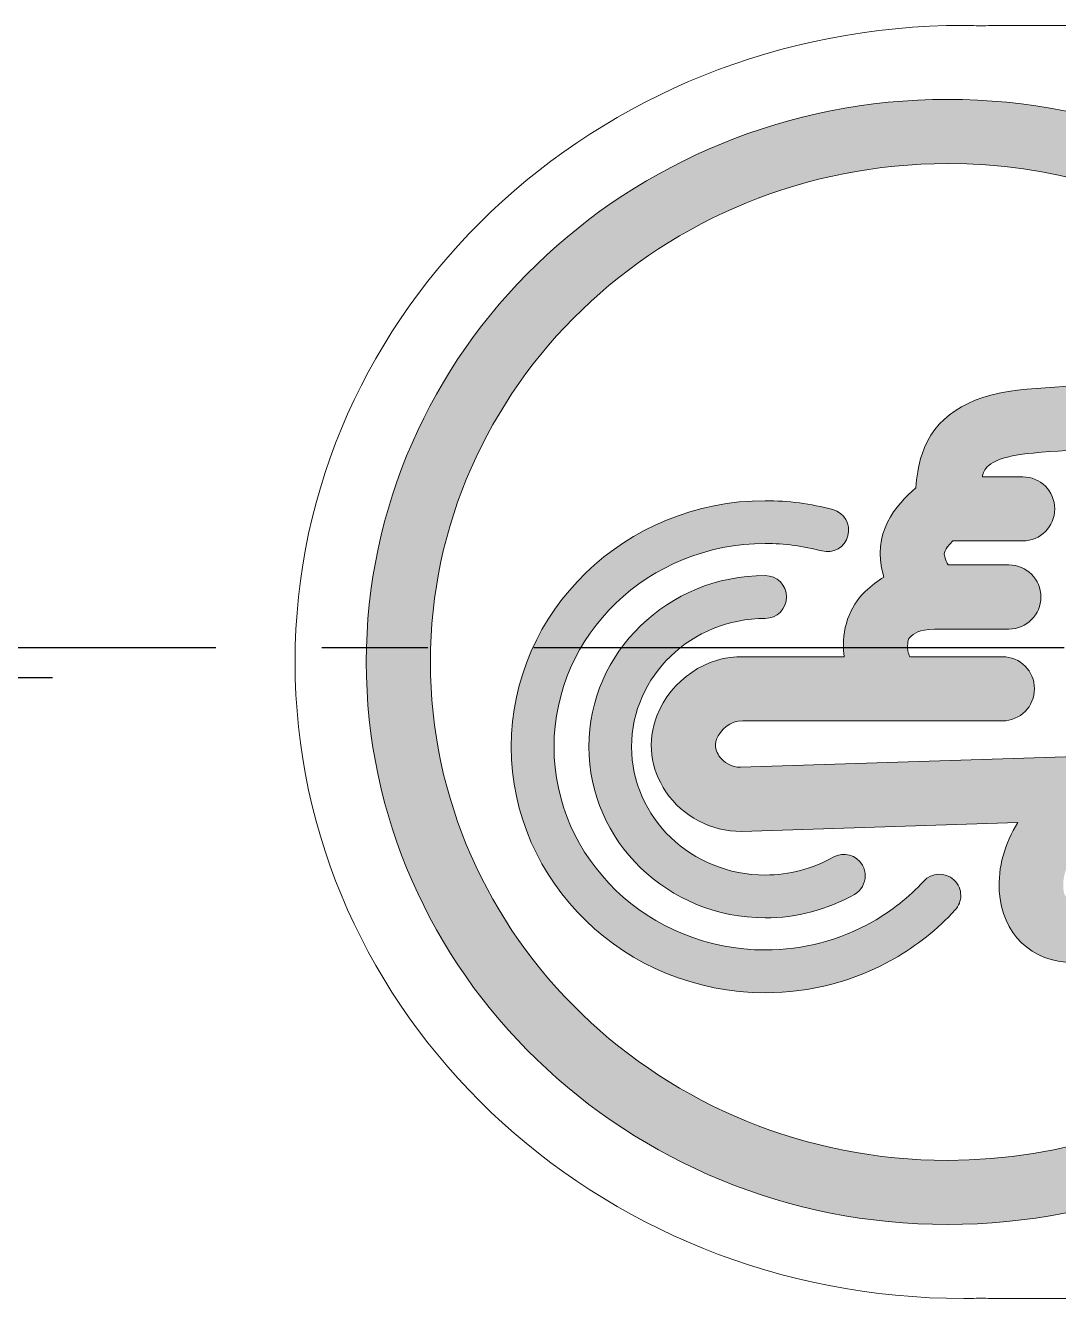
# Model space of a CAD drawing. Extents: x 26988 to 27829, y -7342 to -6748.
# Drawn here: x 27237.53 to 27254.57, y -6996.99 to -6975.99 of the extents above; entities that cross this region are included whole.
import ezdxf

# ---------------------------------------------------------------- set-up
doc = ezdxf.new("R2010")
doc.units = 0
doc.header["$LTSCALE"] = 7
doc.header["$MEASUREMENT"] = 0
doc.linetypes.add('CENTER', pattern=[2, 1.25, -0.25, 0.25, -0.25])
for name, color, linetype in [('CL', 1, 'CENTER'), ('D', 2, 'CONTINUOUS'), ('HT', 3, 'CONTINUOUS')]:
    doc.layers.add(name, color=color, linetype=linetype)

# ---------------------------------------------------------------- blocks, each defined once
blk = doc.blocks.new('A$C3FD523FA')
at = {"layer": 'HT'}
h = blk.add_hatch(color=21, dxfattribs=at)
h.dxf.hatch_style = 2
edge = h.paths.add_edge_path()
edge.add_spline(control_points=[(12.159, -0.415), (7.042, -0.415), (2.879, -4.717), (2.879, -10.006), (2.879, -15.295), (7.042, -19.598), (12.159, -19.598), (17.275, -19.598), (21.438, -15.295), (21.438, -10.006), (21.438, -4.717), (17.275, -0.415), (12.159, -0.415)], knot_values=[0, 0, 0, 0, 1, 1, 1, 2, 2, 2, 3, 3, 3, 4, 4, 4, 4], degree=3, periodic=0)
edge = h.paths.add_edge_path()
edge.add_spline(control_points=[(10.841, -18.428), (10.856, -17.887), (10.733, -17.091), (10.622, -16.662), (10.523, -16.287), (10.332, -15.973), (10.163, -15.695), (10.163, -15.695), (10.058, -15.521), (10.058, -15.521), (9.821, -15.12), (9.623, -14.681), (9.432, -14.258), (9.242, -13.838), (9.006, -13.422), (8.666, -12.908), (8.666, -12.908), (8.632, -12.857), (8.632, -12.857), (8.451, -12.585), (8.265, -12.305), (8.262, -12.062), (8.261, -11.989), (8.26, -11.925), (8.439, -11.915), (8.741, -11.9), (9.081, -12.086), (9.27, -12.384), (9.299, -12.43), (9.325, -12.475), (9.352, -12.52), (9.443, -12.673), (9.546, -12.845), (9.698, -13.008), (9.698, -13.008), (10.657, -14.031), (10.657, -14.031), (10.657, -14.031), (10.422, -6.589), (10.422, -6.589), (10.422, -6.45), (10.494, -6.314), (10.612, -6.234), (10.674, -6.192), (10.769, -6.151), (10.882, -6.195), (11.035, -6.254), (11.193, -6.42), (11.187, -6.628), (11.187, -6.628), (11.187, -9.146), (11.187, -9.146), (11.187, -9.146), (11.187, -9.207), (11.187, -9.207), (11.187, -9.207), (11.187, -10.911), (11.187, -10.911), (11.187, -11.204), (11.424, -11.44), (11.716, -11.44), (12.008, -11.44), (12.245, -11.204), (12.245, -10.911), (12.245, -10.911), (12.245, -9.384), (12.245, -9.384), (12.273, -9.372), (12.303, -9.359), (12.347, -9.352), (12.462, -9.335), (12.538, -9.362), (12.55, -9.372), (12.646, -9.473), (12.682, -9.514), (12.701, -9.792), (12.701, -9.792), (12.701, -11.018), (12.701, -11.018), (12.701, -11.31), (12.938, -11.547), (13.23, -11.547), (13.522, -11.547), (13.759, -11.31), (13.759, -11.018), (13.759, -11.018), (13.759, -10.015), (13.759, -10.015), (13.798, -9.995), (13.841, -9.975), (13.891, -9.96), (13.949, -9.942), (14.009, -9.944), (14.154, -10.094), (14.154, -10.094), (14.154, -11.246), (14.154, -11.246), (14.154, -11.539), (14.391, -11.775), (14.683, -11.775), (14.975, -11.775), (15.212, -11.539), (15.212, -11.246), (15.212, -11.246), (15.212, -10.58), (15.212, -10.58), (15.224, -10.583), (15.239, -10.584), (15.25, -10.588), (15.331, -10.615), (15.52, -10.678), (15.589, -11.28), (15.756, -12.755), (15.6, -14.187), (15.138, -15.424), (14.842, -16.219), (14.633, -17.333), (14.552, -18.17), (13.794, -18.409), (12.991, -18.539), (12.159, -18.539), (11.71, -18.539), (11.27, -18.501), (10.841, -18.428)], knot_values=[0, 0, 0, 0, 1, 1, 1, 2, 2, 2, 3, 3, 3, 4, 4, 4, 5, 5, 5, 6, 6, 6, 7, 7, 7, 8, 8, 8, 9, 9, 9, 10, 10, 10, 11, 11, 11, 12, 12, 12, 13, 13, 13, 14, 14, 14, 15, 15, 15, 16, 16, 16, 17, 17, 17, 18, 18, 18, 19, 19, 19, 20, 20, 20, 21, 21, 21, 22, 22, 22, 23, 23, 23, 24, 24, 24, 25, 25, 25, 26, 26, 26, 27, 27, 27, 28, 28, 28, 29, 29, 29, 30, 30, 30, 31, 31, 31, 32, 32, 32, 33, 33, 33, 34, 34, 34, 35, 35, 35, 36, 36, 36, 37, 37, 37, 38, 38, 38, 39, 39, 39, 40, 40, 40, 41, 41, 41, 41], degree=3, periodic=0)
edge = h.paths.add_edge_path()
edge.add_spline(control_points=[(15.675, -17.717), (15.773, -17.057), (15.934, -16.319), (16.129, -15.794), (16.649, -14.402), (16.826, -12.8), (16.64, -11.161), (16.544, -10.316), (16.189, -9.786), (15.586, -9.585), (15.387, -9.517), (15.198, -9.499), (15.031, -9.483), (14.75, -9.159), (14.276, -8.739), (13.587, -8.947), (13.577, -8.949), (13.566, -8.953), (13.556, -8.956), (13.495, -8.849), (13.417, -8.748), (13.319, -8.645), (13.072, -8.385), (12.693, -8.255), (12.281, -8.294), (12.269, -8.296), (12.257, -8.3), (12.245, -8.302), (12.245, -8.302), (12.244, -6.645), (12.244, -6.645), (12.265, -6.033), (11.863, -5.442), (11.268, -5.21), (10.853, -5.046), (10.396, -5.101), (10.016, -5.36), (9.607, -5.638), (9.363, -6.098), (9.364, -6.606), (9.364, -6.606), (9.508, -11.164), (9.508, -11.164), (9.167, -10.948), (8.772, -10.837), (8.379, -10.859), (7.678, -10.899), (7.195, -11.399), (7.203, -12.075), (7.211, -12.631), (7.51, -13.081), (7.751, -13.443), (7.751, -13.443), (7.784, -13.493), (7.784, -13.493), (8.091, -13.957), (8.302, -14.327), (8.467, -14.693), (8.67, -15.143), (8.88, -15.608), (9.146, -16.059), (9.146, -16.059), (9.259, -16.245), (9.259, -16.245), (9.403, -16.482), (9.539, -16.706), (9.597, -16.929), (9.682, -17.255), (9.762, -17.786), (9.781, -18.174), (6.404, -17.113), (3.937, -13.854), (3.937, -10.006), (3.937, -5.301), (7.625, -1.473), (12.159, -1.473), (16.692, -1.473), (20.379, -5.301), (20.379, -10.006), (20.379, -13.406), (18.454, -16.347), (15.675, -17.717)], knot_values=[0, 0, 0, 0, 1, 1, 1, 2, 2, 2, 3, 3, 3, 4, 4, 4, 5, 5, 5, 6, 6, 6, 7, 7, 7, 8, 8, 8, 9, 9, 9, 10, 10, 10, 11, 11, 11, 12, 12, 12, 13, 13, 13, 14, 14, 14, 15, 15, 15, 16, 16, 16, 17, 17, 17, 18, 18, 18, 19, 19, 19, 20, 20, 20, 21, 21, 21, 22, 22, 22, 23, 23, 23, 24, 24, 24, 25, 25, 25, 26, 26, 26, 27, 27, 27, 27], degree=3, periodic=0)
h = blk.add_hatch(color=21, dxfattribs=at)
h.dxf.hatch_style = 2
edge = h.paths.add_edge_path()
edge.add_spline(control_points=[(10.759, -2.808), (8.522, -2.808), (6.702, -4.687), (6.702, -6.998), (6.702, -7.745), (6.895, -8.478), (7.26, -9.119), (7.476, -9.499), (7.748, -9.839), (8.067, -10.132), (8.134, -10.194), (8.22, -10.224), (8.305, -10.224), (8.4, -10.224), (8.496, -10.186), (8.565, -10.11), (8.697, -9.966), (8.687, -9.743), (8.543, -9.612), (8.278, -9.369), (8.053, -9.085), (7.873, -8.77), (7.569, -8.235), (7.408, -7.622), (7.408, -6.998), (7.408, -5.077), (8.911, -3.513), (10.759, -3.513), (12.608, -3.513), (14.112, -5.077), (14.112, -6.998), (14.112, -7.314), (14.071, -7.628), (13.99, -7.932), (13.94, -8.12), (14.052, -8.313), (14.241, -8.363), (14.426, -8.413), (14.622, -8.302), (14.672, -8.113), (14.769, -7.75), (14.818, -7.375), (14.818, -6.998), (14.818, -4.687), (12.997, -2.808), (10.759, -2.808)], knot_values=[0, 0, 0, 0, 1, 1, 1, 2, 2, 2, 3, 3, 3, 4, 4, 4, 5, 5, 5, 6, 6, 6, 7, 7, 7, 8, 8, 8, 9, 9, 9, 10, 10, 10, 11, 11, 11, 12, 12, 12, 13, 13, 13, 14, 14, 14, 15, 15, 15, 15], degree=3, periodic=0)
h = blk.add_hatch(color=21, dxfattribs=at)
h.dxf.hatch_style = 2
edge = h.paths.add_edge_path()
edge.add_spline(control_points=[(10.759, -4.087), (9.203, -4.087), (7.937, -5.393), (7.937, -6.998), (7.937, -7.516), (8.071, -8.025), (8.324, -8.47), (8.389, -8.584), (8.509, -8.648), (8.631, -8.648), (8.691, -8.648), (8.75, -8.633), (8.806, -8.602), (8.975, -8.506), (9.034, -8.29), (8.938, -8.121), (8.745, -7.782), (8.643, -7.394), (8.643, -6.998), (8.643, -5.782), (9.592, -4.792), (10.759, -4.792), (11.927, -4.792), (12.877, -5.782), (12.877, -6.998), (12.877, -7.193), (13.035, -7.351), (13.23, -7.351), (13.425, -7.351), (13.583, -7.193), (13.583, -6.998), (13.583, -5.393), (12.316, -4.087), (10.759, -4.087)], knot_values=[0, 0, 0, 0, 1, 1, 1, 2, 2, 2, 3, 3, 3, 4, 4, 4, 5, 5, 5, 6, 6, 6, 7, 7, 7, 8, 8, 8, 9, 9, 9, 10, 10, 10, 11, 11, 11, 11], degree=3, periodic=0)
at = {"layer": 'HT', "color": 21, "lineweight": 9}
blk.add_open_spline([(22.658, -10.275), (22.658, -4.181), (17.957, 0.76), (12.159, 0.76), (6.36, 0.76), (1.658, -4.181), (1.658, -10.275), (1.658, -10.384), (1.663, -10.492), (1.666, -10.6)], degree=3, knots=[0, 0, 0, 0, 1, 1, 1, 2, 2, 2, 3, 3, 3, 3], dxfattribs=at)
at = {"layer": 'HT', "color": 21, "lineweight": 0}
for points, knots in [([(12.159, -0.415), (7.042, -0.415), (2.879, -4.717), (2.879, -10.006), (2.879, -15.295), (7.042, -19.598), (12.159, -19.598), (17.275, -19.598), (21.438, -15.295), (21.438, -10.006), (21.438, -4.717), (17.275, -0.415), (12.159, -0.415)], [0, 0, 0, 0, 1, 1, 1, 2, 2, 2, 3, 3, 3, 4, 4, 4, 4]), ([(9.781, -18.174), (6.404, -17.113), (3.937, -13.854), (3.937, -10.006), (3.937, -5.301), (7.625, -1.473), (12.159, -1.473), (16.692, -1.473), (20.379, -5.301), (20.379, -10.006), (20.379, -13.406), (18.454, -16.347), (15.675, -17.717)], [23, 23, 23, 23, 24, 24, 24, 25, 25, 25, 26, 26, 26, 27, 27, 27, 27]), ([(10.759, -2.808), (8.522, -2.808), (6.702, -4.687), (6.702, -6.998), (6.702, -7.745), (6.895, -8.478), (7.26, -9.119)], [0, 0, 0, 0, 1, 1, 1, 2, 2, 2, 2]), ([(14.672, -8.113), (14.769, -7.75), (14.818, -7.375), (14.818, -6.998), (14.818, -4.687), (12.997, -2.808), (10.759, -2.808)], [13, 13, 13, 13, 14, 14, 14, 15, 15, 15, 15]), ([(7.873, -8.77), (7.569, -8.235), (7.408, -7.622), (7.408, -6.998), (7.408, -5.077), (8.911, -3.513), (10.759, -3.513), (12.608, -3.513), (14.112, -5.077), (14.112, -6.998), (14.112, -7.314), (14.071, -7.628), (13.99, -7.932)], [7, 7, 7, 7, 8, 8, 8, 9, 9, 9, 10, 10, 10, 11, 11, 11, 11]), ([(10.759, -4.087), (9.203, -4.087), (7.937, -5.393), (7.937, -6.998), (7.937, -7.516), (8.071, -8.025), (8.324, -8.47)], [0, 0, 0, 0, 1, 1, 1, 2, 2, 2, 2]), ([(8.938, -8.121), (8.745, -7.782), (8.643, -7.394), (8.643, -6.998), (8.643, -5.782), (9.592, -4.792), (10.759, -4.792), (11.927, -4.792), (12.877, -5.782), (12.877, -6.998), (12.877, -7.193), (13.035, -7.351), (13.23, -7.351), (13.425, -7.351), (13.583, -7.193), (13.583, -6.998), (13.583, -5.393), (12.316, -4.087), (10.759, -4.087)], [5, 5, 5, 5, 6, 6, 6, 7, 7, 7, 8, 8, 8, 9, 9, 9, 10, 10, 10, 11, 11, 11, 11]), ([(8.324, -8.47), (8.389, -8.584), (8.509, -8.648), (8.631, -8.648), (8.691, -8.648), (8.75, -8.633), (8.806, -8.602)], [2, 2, 2, 2, 3, 3, 3, 4, 4, 4, 4]), ([(8.067, -10.132), (8.134, -10.194), (8.22, -10.224), (8.305, -10.224), (8.4, -10.224), (8.496, -10.186), (8.565, -10.11)], [3, 3, 3, 3, 4, 4, 4, 5, 5, 5, 5]), ([(11.187, -10.911), (11.187, -11.204), (11.424, -11.44), (11.716, -11.44), (12.008, -11.44), (12.245, -11.204), (12.245, -10.911)], [19, 19, 19, 19, 20, 20, 20, 21, 21, 21, 21]), ([(12.701, -11.018), (12.701, -11.31), (12.938, -11.547), (13.23, -11.547), (13.522, -11.547), (13.759, -11.31), (13.759, -11.018)], [26, 26, 26, 26, 27, 27, 27, 28, 28, 28, 28]), ([(14.154, -11.246), (14.154, -11.539), (14.391, -11.775), (14.683, -11.775), (14.975, -11.775), (15.212, -11.539), (15.212, -11.246)], [32, 32, 32, 32, 33, 33, 33, 34, 34, 34, 34])]:
    blk.add_open_spline(points, degree=3, knots=knots, dxfattribs=at)
for points in [[(11.268, -5.21), (10.853, -5.046), (10.396, -5.101), (10.016, -5.36)], [(12.244, -6.645), (12.265, -6.033), (11.863, -5.442), (11.268, -5.21)], [(10.016, -5.36), (9.607, -5.638), (9.363, -6.098), (9.364, -6.606)], [(10.422, -6.589), (10.422, -6.45), (10.494, -6.314), (10.612, -6.234)], [(10.612, -6.234), (10.674, -6.192), (10.769, -6.151), (10.882, -6.195)], [(10.882, -6.195), (11.035, -6.254), (11.193, -6.42), (11.187, -6.628)], [(9.364, -6.606), (9.364, -6.606), (9.508, -11.164), (9.508, -11.164)], [(10.657, -14.031), (10.657, -14.031), (10.422, -6.589), (10.422, -6.589)], [(11.187, -6.628), (11.187, -6.628), (11.187, -9.146), (11.187, -9.146)], [(12.245, -8.302), (12.245, -8.302), (12.244, -6.645), (12.244, -6.645)], [(13.99, -7.932), (13.94, -8.12), (14.052, -8.313), (14.241, -8.363)], [(8.806, -8.602), (8.975, -8.506), (9.034, -8.29), (8.938, -8.121)], [(14.241, -8.363), (14.426, -8.413), (14.622, -8.302), (14.672, -8.113)], [(12.281, -8.294), (12.269, -8.296), (12.257, -8.3), (12.245, -8.302)], [(13.319, -8.645), (13.072, -8.385), (12.693, -8.255), (12.281, -8.294)], [(8.543, -9.612), (8.278, -9.369), (8.053, -9.085), (7.873, -8.77)], [(13.556, -8.956), (13.495, -8.849), (13.417, -8.748), (13.319, -8.645)], [(15.031, -9.483), (14.75, -9.159), (14.276, -8.739), (13.587, -8.947)], [(13.587, -8.947), (13.577, -8.949), (13.566, -8.953), (13.556, -8.956)], [(7.26, -9.119), (7.476, -9.499), (7.748, -9.839), (8.067, -10.132)], [(11.187, -9.146), (11.187, -9.146), (11.187, -9.207), (11.187, -9.207)], [(11.187, -9.207), (11.187, -9.207), (11.187, -10.911), (11.187, -10.911)], [(12.245, -9.384), (12.273, -9.372), (12.303, -9.359), (12.347, -9.352)], [(12.245, -10.911), (12.245, -10.911), (12.245, -9.384), (12.245, -9.384)], [(12.347, -9.352), (12.462, -9.335), (12.538, -9.362), (12.55, -9.372)], [(12.55, -9.372), (12.646, -9.473), (12.682, -9.514), (12.701, -9.792)], [(8.565, -10.11), (8.697, -9.966), (8.687, -9.743), (8.543, -9.612)], [(15.586, -9.585), (15.387, -9.517), (15.198, -9.499), (15.031, -9.483)], [(16.64, -11.161), (16.544, -10.316), (16.189, -9.786), (15.586, -9.585)], [(12.701, -9.792), (12.701, -9.792), (12.701, -11.018), (12.701, -11.018)], [(13.759, -10.015), (13.798, -9.995), (13.841, -9.975), (13.891, -9.96)], [(13.759, -11.018), (13.759, -11.018), (13.759, -10.015), (13.759, -10.015)], [(13.891, -9.96), (13.949, -9.942), (14.009, -9.944), (14.154, -10.094)], [(14.154, -10.094), (14.154, -10.094), (14.154, -11.246), (14.154, -11.246)], [(15.212, -11.246), (15.212, -11.246), (15.212, -10.58), (15.212, -10.58)], [(15.212, -10.58), (15.224, -10.583), (15.239, -10.584), (15.25, -10.588)], [(15.25, -10.588), (15.331, -10.615), (15.52, -10.678), (15.589, -11.28)], [(8.379, -10.859), (7.678, -10.899), (7.195, -11.399), (7.203, -12.075)], [(9.508, -11.164), (9.167, -10.948), (8.772, -10.837), (8.379, -10.859)], [(15.589, -11.28), (15.756, -12.755), (15.6, -14.187), (15.138, -15.424)], [(16.129, -15.794), (16.649, -14.402), (16.826, -12.8), (16.64, -11.161)]]:
    blk.add_open_spline(points, degree=3, dxfattribs=at)
at = {"layer": 'HT', "color": 21, "lineweight": 9}
for points in [[(22.65, -10.6), (22.653, -10.492), (22.658, -10.384), (22.658, -10.275)], [(1.666, -10.6), (1.663, -10.654), (1.658, -10.707), (1.658, -10.762)], [(22.658, -10.762), (22.658, -10.707), (22.653, -10.654), (22.65, -10.6)], [(1.658, -10.762), (1.658, -10.762), (1.658, -25.485), (1.658, -25.485)], [(22.658, -25.485), (22.658, -25.485), (22.658, -10.762), (22.658, -10.762)]]:
    blk.add_open_spline(points, degree=3, dxfattribs=at)

msp = doc.modelspace()

# ---------------------------------------------------------------- linework, layer by layer
at = {"layer": 'CL', "linetype": 'CENTER'}
msp.add_line((27203.916, -6986.253), (27371.474, -6986.253), dxfattribs=at)
at = {"layer": 'CL'}
msp.add_line((27237.974, -6986.753), (27198.974, -6986.753), dxfattribs=at)

# ---------------------------------------------------------------- block references
at = {"layer": 'D', "ltscale": 0.6, "rotation": 90}
msp.add_blockref('A$C3FD523FA', (27242.734, -6998.649), dxfattribs=at)

doc.saveas('drawing.dxf')
